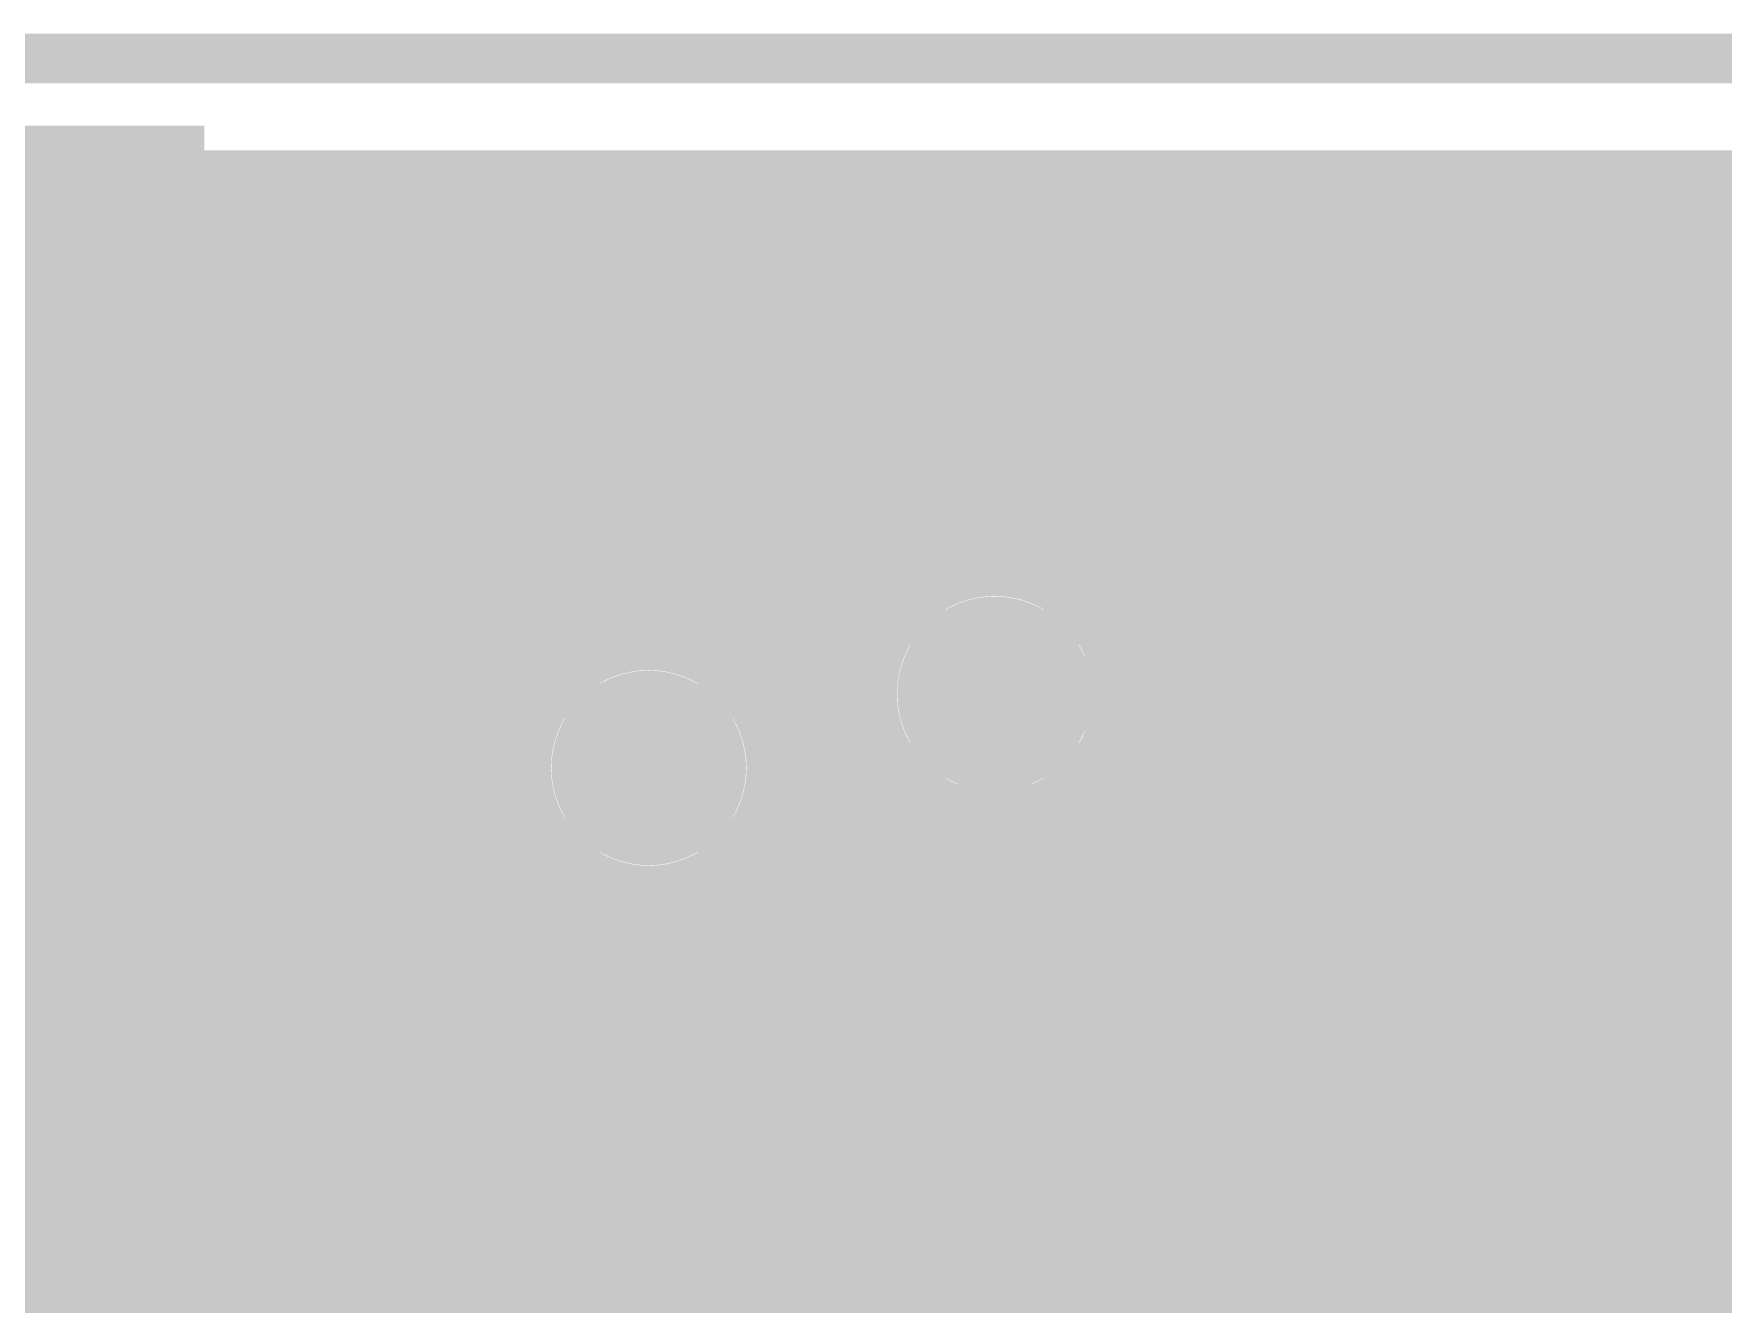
# Model space of a CAD drawing. Extents: x -4 to 136, y -50 to 40.
# Drawn here: x 16.65 to 25.34, y 27.6 to 34.13 of the extents above; entities that cross this region are included whole.
import ezdxf

# ---------------------------------------------------------------- set-up
doc = ezdxf.new("R2010")
doc.units = 0
doc.header["$MEASUREMENT"] = 0
doc.layers.get('0').update_dxf_attribs({"linetype": 'CONTINUOUS'})
for name, color, linetype in [('25-335-0_BOT', 7, 'CONTINUOUS'), ('25-335-0_DRD', 7, 'CONTINUOUS'), ('25-335-0_GND', 6, 'CONTINUOUS'), ('25-335-0_IN1', 4, 'CONTINUOUS'), ('25-335-0_SMT', 5, 'CONTINUOUS'), ('25-335-0_SPT', 10, 'CONTINUOUS'), ('25-335-0_SST', 9, 'CONTINUOUS'), ('25-335-0_TOP', 12, 'CONTINUOUS'), ('THRUHOLE_TAP', 15, 'CONTINUOUS')]:
    doc.layers.add(name, color=color, linetype=linetype)

# ---------------------------------------------------------------- blocks, each defined once
blk = doc.blocks.new('ROUND_40')
at = {"const_width": 0.29972}
blk.add_lwpolyline([(-0.14986, 0, 1), (0.14986, 0, 1)], format="xyb", close=True, dxfattribs=at)
blk = doc.blocks.new('ROUND_60')
at = {"const_width": 0.50038}
blk.add_lwpolyline([(-0.25019, 0, 1), (0.25019, 0, 1)], format="xyb", close=True, dxfattribs=at)
blk = doc.blocks.new('ROUND_62')
at = {"const_width": 0.50038}
blk.add_lwpolyline([(-0.25019, 0, 1), (0.25019, 0, 1)], format="xyb", close=True, dxfattribs=at)
blk = doc.blocks.new('RECTANGLE_2')
blk.add_solid([(0.4826, 0.4064), (0.4826, -0.4064), (-0.4826, 0.4064), (-0.4826, -0.4064)])
blk = doc.blocks.new('OBLONG_20')
at = {"const_width": 0.65024}
blk.add_lwpolyline([(0.50038, 0), (-0.50038, 0)], dxfattribs=at)
at = {"const_width": 0.32512}
for points in [[(-0.66294, 0, 1), (-0.33782, 0, 1)], [(0.33782, 0, 1), (0.66294, 0, 1)]]:
    blk.add_lwpolyline(points, format="xyb", close=True, dxfattribs=at)
blk = doc.blocks.new('ROUND_23')
at = {"const_width": 0.10033}
blk.add_lwpolyline([(-0.050164, 0, 1), (0.050164, 0, 1)], format="xyb", close=True, dxfattribs=at)

msp = doc.modelspace()

# ---------------------------------------------------------------- linework, layer by layer
at = {"layer": '25-335-0_BOT'}
for points, const_width in [([(35.83178, 33.401), (-3.429, 33.401)], 0.254), ([(16.6878, 33.401), (16.6878, 27.8384)], 0.254), ([(16.9164, 33.401), (16.9164, 28.067)], 0.254), ([(17.145, 33.401), (17.145, 28.2956)], 0.254), ([(17.3736, 33.401), (17.3736, 28.5242)], 0.254), ([(17.6022, 33.401), (17.6022, 28.7528)], 0.254), ([(17.8308, 33.401), (17.8308, 28.9814)], 0.254), ([(18.0594, 33.401), (18.0594, 29.21)], 0.254), ([(18.288, 33.401), (18.288, 29.4386)], 0.254), ([(18.5166, 33.401), (18.5166, 29.6672)], 0.254), ([(18.7452, 33.401), (18.7452, 29.8958)], 0.254), ([(18.9738, 33.401), (18.9738, 30.1244)], 0.254), ([(19.2024, 33.401), (19.2024, 30.51048)], 0.254), ([(19.431, 33.401), (19.431, 30.85338)], 0.254), ([(19.6596, 33.401), (19.6596, 30.9626)], 0.254), ([(19.8882, 33.401), (19.8882, 30.97784)], 0.254), ([(20.1168, 33.401), (20.1168, 30.90418)], 0.254), ([(20.3454, 33.401), (20.3454, 30.68828)], 0.254), ([(20.574, 33.401), (20.574, 19.54022)], 0.254), ([(20.8026, 33.401), (20.8026, 25.73528)], 0.254), ([(21.0312, 33.401), (21.0312, 31.02356)], 0.254), ([(21.2598, 33.401), (21.2598, 31.26994)], 0.254), ([(21.4884, 33.401), (21.4884, 31.3563)], 0.254), ([(21.717, 33.401), (21.717, 31.35122)], 0.254), ([(21.9456, 33.401), (21.9456, 31.2547)], 0.254), ([(22.1742, 33.401), (22.1742, 30.97022)], 0.254), ([(22.4028, 33.401), (22.4028, 18.161)], 0.254), ([(22.6314, 33.401), (22.6314, 23.51786)], 0.254), ([(22.86, 33.401), (22.86, 23.69058)], 0.254), ([(23.0886, 33.401), (23.0886, 23.74392)], 0.254), ([(23.3172, 33.401), (23.3172, 23.7109)], 0.254), ([(23.5458, 33.401), (23.5458, 23.5712)], 0.254), ([(23.7744, 33.401), (23.7744, 22.3266)], 0.254), ([(24.003, 33.401), (24.003, 22.21738)], 0.254), ([(24.2316, 33.401), (24.2316, 21.87448)], 0.254), ([(24.4602, 33.401), (24.4602, 21.6408)], 0.254), ([(24.6888, 33.401), (24.6888, 21.6408)], 0.254), ([(24.9174, 33.401), (24.9174, 21.6408)], 0.254), ([(25.146, 33.401), (25.146, 21.6408)], 0.254), ([(25.3746, 33.401), (25.3746, 21.6408)], 0.254), ([(35.81908, 33.2486), (-3.429, 33.2486)], 0.254), ([(35.87242, 33.02), (-3.429, 33.02)], 0.254), ([(36.0426, 32.7914), (-3.429, 32.7914)], 0.254), ([(38.76548, 32.5628), (-3.429, 32.5628)], 0.254), ([(38.74262, 32.3342), (-3.429, 32.3342)], 0.254), ([(38.80612, 32.1056), (-3.429, 32.1056)], 0.254), ([(38.99662, 31.877), (-3.429, 31.877)], 0.254), ([(34.6964, 31.6484), (-3.429, 31.6484)], 0.254), ([(34.57448, 31.4198), (-3.429, 31.4198)], 0.254), ([(21.15566, 31.1912), (-3.429, 31.1912)], 0.254), ([(34.55162, 31.1912), (22.0218, 31.1912)], 0.254), ([(19.65198, 30.9626), (-3.429, 30.9626)], 0.254), ([(21.00326, 30.9626), (19.96948, 30.9626)], 0.254), ([(34.61512, 30.9626), (22.17674, 30.9626)], 0.254), ([(19.30908, 30.734), (-3.429, 30.734)], 0.254), ([(20.96008, 30.734), (20.31238, 30.734)], 0.254), ([(21.59, 30.734), (21.59, 25.654), (21.336, 25.4)], 0.381), ([(34.6583, 30.734), (22.21992, 30.734)], 0.254), ([(19.19986, 30.5054), (-3.429, 30.5054)], 0.254), ([(21.00326, 30.5054), (20.4216, 30.5054)], 0.254), ([(22.1742, 30.49778), (22.1742, 18.77822)], 0.254), ([(34.6583, 30.5054), (22.17674, 30.5054)], 0.254), ([(21.0312, 30.4419), (21.0312, 25.95118)], 0.254), ([(21.0693, 30.3784), (21.0693, 25.9715)], 0.254), ([(22.1107, 30.3784), (22.1107, 25.654)], 0.254), ([(12.065, 14.478), (14.224, 16.637), (14.224, 18.288), (16.51, 20.574), (16.51, 27.051), (19.812, 30.353)], 0.2032), ([(19.18208, 30.33268), (16.21028, 27.36088)], 0.254), ([(19.18208, 30.353), (19.1824, 30.33269)], 0.254), ([(19.12366, 30.2768), (-3.429, 30.2768)], 0.254), ([(21.0693, 30.2768), (20.43684, 30.2768)], 0.254), ([(34.6583, 30.2768), (22.1107, 30.2768)], 0.254), ([(18.89506, 30.0482), (3.9878, 30.0482)], 0.254), ([(20.3454, 30.01772), (20.3454, 19.4437)], 0.254), ([(21.0693, 30.0482), (20.36318, 30.0482)], 0.254), ([(34.6583, 30.0482), (22.1107, 30.0482)], 0.254), ([(18.66646, 29.8196), (4.14274, 29.8196)], 0.254), ([(20.1168, 29.80182), (20.1168, 19.15922)], 0.254), ([(21.0693, 29.8196), (20.14728, 29.8196)], 0.254), ([(34.6583, 29.8196), (22.1107, 29.8196)], 0.254), ([(19.79168, 29.72308), (16.9418, 26.87066)], 0.254), ([(19.79168, 29.72308), (19.812, 29.72275)], 0.254), ([(19.8882, 29.72816), (19.8882, 1.93294)], 0.254), ([(18.43786, 29.591), (4.18592, 29.591)], 0.254), ([(21.0693, 29.591), (19.6596, 29.591)], 0.254), ([(19.6596, 29.58846), (19.6596, 17.93748)], 0.254), ([(34.6583, 29.591), (22.1107, 29.591)], 0.254), ([(18.20926, 29.3624), (6.43128, 29.3624)], 0.254), ([(21.0693, 29.3624), (19.431, 29.3624)], 0.254), ([(19.431, 29.35986), (19.431, 22.72284)], 0.254), ([(34.6583, 29.3624), (22.1107, 29.3624)], 0.254), ([(17.98066, 29.1338), (6.64718, 29.1338)], 0.254), ([(21.0693, 29.1338), (19.2024, 29.1338)], 0.254), ([(19.2024, 29.13126), (19.2024, 22.91588)], 0.254), ([(34.6583, 29.1338), (22.1107, 29.1338)], 0.254), ([(17.75206, 28.9052), (6.72084, 28.9052)], 0.254), ([(21.0693, 28.9052), (18.9738, 28.9052)], 0.254), ([(18.9738, 28.90266), (18.9738, 22.97938)], 0.254), ([(34.6583, 28.9052), (22.1107, 28.9052)], 0.254), ([(17.52346, 28.6766), (13.10386, 28.6766)], 0.254), ([(21.0693, 28.6766), (18.7452, 28.6766)], 0.254), ([(18.7452, 28.67406), (18.7452, 22.95652)], 0.254), ([(34.6583, 28.6766), (22.1107, 28.6766)], 0.254), ([(17.29486, 28.448), (13.55852, 28.448)], 0.254), ([(21.0693, 28.448), (18.5166, 28.448)], 0.254), ([(18.5166, 28.44546), (18.5166, 22.83206)], 0.254), ([(34.6583, 28.448), (22.1107, 28.448)], 0.254), ([(17.06626, 28.2194), (13.79982, 28.2194)], 0.254), ([(21.0693, 28.2194), (18.288, 28.2194)], 0.254), ([(18.288, 28.21686), (18.288, 13.31722)], 0.254), ([(34.6583, 28.2194), (22.1107, 28.2194)], 0.254), ([(16.83766, 27.9908), (13.95476, 27.9908)], 0.254), ([(21.0693, 27.9908), (18.0594, 27.9908)], 0.254), ([(18.0594, 27.98826), (18.0594, 13.2207)], 0.254), ([(34.6583, 27.9908), (22.1107, 27.9908)], 0.254), ([(16.60906, 27.7622), (14.05382, 27.7622)], 0.254), ([(21.0693, 27.7622), (17.8308, 27.7622)], 0.254), ([(17.8308, 27.75966), (17.8308, 12.93622)], 0.254), ([(34.6583, 27.7622), (22.1107, 27.7622)], 0.254), ([(21.0693, 27.5336), (17.6022, 27.5336)], 0.254), ([(17.6022, 27.53106), (17.6022, 5.68452)], 0.254), ([(34.6583, 27.5336), (22.1107, 27.5336)], 0.254)]:
    msp.add_lwpolyline(points, dxfattribs=dict(at, const_width=const_width))
at = {"layer": '25-335-0_BOT', "const_width": 0.254}
for points in [[(21.59, 31.36392, 0.4142136), (20.96008, 30.734)], [(22.21992, 30.734, 0.4142136), (21.59, 31.36392)], [(19.812, 30.98292, 0.4142136), (19.18208, 30.353)], [(20.44192, 30.353, 0.4142136), (19.812, 30.98292)], [(20.96008, 30.734, 0.1509244), (21.06981, 30.37875)], [(22.1107, 30.3784, 0.1509243), (22.22054, 30.734)], [(19.812, 29.72308, 0.4142136), (20.44192, 30.353)]]:
    msp.add_lwpolyline(points, format="xyb", dxfattribs=at)
at = {"layer": '25-335-0_DRD', "const_width": 0.254}
for points in [[(-4.0005, 34.00044), (-4.0005, -4.0005), (135.99922, -4.0005), (135.99922, 34.00044), (-4.0005, 34.00044)], [(20.955, 31.369), (20.955, 30.099)], [(22.225, 31.369), (20.955, 31.369)], [(22.225, 31.369), (20.955, 30.099)], [(22.225, 30.099), (20.955, 31.369)], [(22.225, 30.099), (22.225, 31.369)], [(19.177, 30.988), (19.177, 29.718)], [(20.447, 30.988), (19.177, 30.988)], [(20.447, 30.988), (19.177, 29.718)], [(20.447, 29.718), (19.177, 30.988)], [(20.447, 29.718), (20.447, 30.988)], [(20.955, 30.099), (22.225, 30.099)], [(19.177, 29.718), (20.447, 29.718)]]:
    msp.add_lwpolyline(points, dxfattribs=at)
at = {"layer": '25-335-0_GND', "const_width": 0.254}
msp.add_lwpolyline([(-4.0005, 34.00044), (-4.0005, -4.0005), (135.99922, -4.0005), (135.99922, 34.00044), (-4.0005, 34.00044)], dxfattribs=at)
at = {"layer": '25-335-0_IN1', "const_width": 0.254}
for points in [[(35.83178, 33.401), (-3.429, 33.401)], [(16.6878, 33.401), (16.6878, 24.6888)], [(16.9164, 33.401), (16.9164, 24.6888)], [(17.145, 33.401), (17.145, 24.6888)], [(17.3736, 33.401), (17.3736, 24.6888)], [(17.6022, 33.401), (17.6022, 24.6888)], [(17.8308, 33.401), (17.8308, 24.6888)], [(18.0594, 33.401), (18.0594, 24.6888)], [(18.288, 33.401), (18.288, 24.6888)], [(18.5166, 33.401), (18.5166, 24.6888)], [(18.7452, 33.401), (18.7452, 24.6888)], [(18.9738, 33.401), (18.9738, 24.6888)], [(19.2024, 33.401), (19.2024, 30.51048)], [(19.431, 33.401), (19.431, 30.85338)], [(19.6596, 33.401), (19.6596, 30.9626)], [(19.8882, 33.401), (19.8882, 30.97784)], [(20.1168, 33.401), (20.1168, 30.90418)], [(20.3454, 33.401), (20.3454, 30.68828)], [(20.574, 33.401), (20.574, 24.6888)], [(20.8026, 33.401), (20.8026, 25.73528)], [(21.0312, 33.401), (21.0312, 31.02356)], [(21.2598, 33.401), (21.2598, 31.26994)], [(21.4884, 33.401), (21.4884, 31.3563)], [(21.717, 33.401), (21.717, 31.35122)], [(21.9456, 33.401), (21.9456, 31.2547)], [(22.1742, 33.401), (22.1742, 30.97022)], [(22.4028, 33.401), (22.4028, 24.892)], [(22.6314, 33.401), (22.6314, 24.9428)], [(22.86, 33.401), (22.86, 24.9428)], [(23.0886, 33.401), (23.0886, 24.9428)], [(23.3172, 33.401), (23.3172, 24.9428)], [(23.5458, 33.401), (23.5458, 24.9428)], [(23.7744, 33.401), (23.7744, 24.9428)], [(24.003, 33.401), (24.003, 24.9428)], [(24.2316, 33.401), (24.2316, 24.9428)], [(24.4602, 33.401), (24.4602, 24.9428)], [(24.6888, 33.401), (24.6888, 24.9428)], [(24.9174, 33.401), (24.9174, 24.9428)], [(25.146, 33.401), (25.146, 24.9428)], [(25.3746, 33.401), (25.3746, 24.9428)], [(35.81908, 33.2486), (-3.429, 33.2486)], [(35.87242, 33.02), (-3.429, 33.02)], [(36.0172, 32.7914), (-3.429, 32.7914)], [(36.0172, 32.5628), (-3.429, 32.5628)], [(36.0172, 32.3342), (-3.429, 32.3342)], [(36.0172, 32.1056), (-3.429, 32.1056)], [(36.0172, 31.877), (-3.429, 31.877)], [(34.6964, 31.6484), (-3.429, 31.6484)], [(34.57448, 31.4198), (-3.429, 31.4198)], [(21.15566, 31.1912), (-3.429, 31.1912)], [(34.55162, 31.1912), (22.0218, 31.1912)], [(19.65198, 30.9626), (-3.429, 30.9626)], [(21.00326, 30.9626), (19.96948, 30.9626)], [(34.61512, 30.9626), (22.17674, 30.9626)], [(19.30908, 30.734), (-3.429, 30.734)], [(20.96008, 30.734), (20.31238, 30.734)], [(34.80562, 30.734), (22.21992, 30.734)], [(19.19986, 30.5054), (-3.429, 30.5054)], [(21.00326, 30.5054), (20.4216, 30.5054)], [(22.1742, 30.49778), (22.1742, 24.6888)], [(36.0172, 30.5054), (22.17674, 30.5054)], [(21.0312, 30.4419), (21.0312, 25.95118)], [(19.18716, 30.2768), (-3.429, 30.2768)], [(19.2024, 30.19298), (19.2024, 24.6888)], [(21.15566, 30.2768), (20.43684, 30.2768)], [(21.2598, 30.19806), (21.2598, 26.02484)], [(21.9456, 30.2133), (21.9456, 25.55748)], [(36.0172, 30.2768), (22.0218, 30.2768)], [(21.4884, 30.1117), (21.4884, 26.0096)], [(21.717, 30.11678), (21.717, 25.90038)], [(19.26082, 30.0482), (3.9878, 30.0482)], [(20.3454, 30.01772), (20.3454, 24.6888)], [(36.0172, 30.0482), (20.36318, 30.0482)], [(19.431, 29.85008), (19.431, 24.6888)], [(19.47672, 29.8196), (4.14274, 29.8196)], [(20.1168, 29.80182), (20.1168, 24.6888)], [(36.0172, 29.8196), (20.14728, 29.8196)], [(19.6596, 29.74086), (19.6596, 24.6888)], [(19.8882, 29.72816), (19.8882, 24.6888)], [(36.0172, 29.591), (4.18592, 29.591)], [(36.0172, 29.3624), (6.43128, 29.3624)], [(36.0172, 29.1338), (6.64718, 29.1338)], [(36.0172, 28.9052), (6.72084, 28.9052)], [(36.0172, 28.6766), (13.10386, 28.6766)], [(36.0172, 28.448), (13.55852, 28.448)], [(36.0172, 28.2194), (13.79982, 28.2194)], [(36.0172, 27.9908), (13.95476, 27.9908)], [(36.0172, 27.7622), (14.05382, 27.7622)], [(36.0172, 27.5336), (14.11224, 27.5336)]]:
    msp.add_lwpolyline(points, dxfattribs=at)
for points in [[(21.59, 31.36392, 0.4142136), (20.96008, 30.734)], [(22.21992, 30.734, 0.4142136), (21.59, 31.36392)], [(19.812, 30.98292, 0.4142136), (19.18208, 30.353)], [(20.44192, 30.353, 0.4142136), (19.812, 30.98292)], [(20.96008, 30.734, 0.4142136), (21.59, 30.10408)], [(21.59, 30.10408, 0.4142136), (22.21992, 30.734)], [(19.18208, 30.353, 0.4142136), (19.812, 29.72308)], [(19.812, 29.72308, 0.4142136), (20.44192, 30.353)]]:
    msp.add_lwpolyline(points, format="xyb", dxfattribs=at)
at = {"layer": '25-335-0_SST'}
for points, const_width in [([(17.526, 33.528), (3.937, 33.528)], 0.254), ([(17.526, 33.528), (17.526, 32.258), (3.937, 32.258)], 0.254), ([(17.526, 33.5026), (3.937, 33.5026)], 0.254), ([(16.6116, 33.528), (16.6116, 32.258)], 0.254), ([(16.8402, 33.528), (16.8402, 32.258)], 0.254), ([(17.0688, 33.528), (17.0688, 32.258)], 0.254), ([(17.2974, 33.528), (17.2974, 32.258)], 0.254), ([(19.3294, 32.42818), (18.85442, 32.42818), (19.3294, 33.10382), (19.3294, 33.274), (19.27098, 33.44418), (18.91538, 33.44418), (18.85442, 33.274)], 0.1524), ([(19.69262, 32.59582), (19.75358, 32.42818), (20.10918, 32.42818), (20.1676, 32.59582), (20.1676, 32.93618), (20.04822, 33.10382), (19.69262, 33.10382), (19.69262, 33.44418), (20.1676, 33.44418)], 0.1524), ([(21.36902, 32.59582), (21.4884, 32.42818), (21.72462, 32.42818), (21.844, 32.59582), (21.844, 32.766), (21.60778, 33.10382), (21.844, 33.44418), (21.36902, 33.44418)], 0.1524), ([(22.20722, 32.59582), (22.3266, 32.42818), (22.56282, 32.42818), (22.6822, 32.59582), (22.6822, 32.766), (22.44598, 33.10382), (22.6822, 33.44418), (22.20722, 33.44418)], 0.1524), ([(23.04542, 32.59582), (23.10638, 32.42818), (23.46198, 32.42818), (23.5204, 32.59582), (23.5204, 32.93618), (23.40102, 33.10382), (23.04542, 33.10382), (23.04542, 33.44418), (23.5204, 33.44418)], 0.1524), ([(24.89962, 32.42818), (24.78278, 32.59582), (24.72182, 32.766), (24.72182, 33.10382), (24.78278, 33.274), (24.89962, 33.44418), (25.019, 33.44418), (25.13838, 33.274), (25.1968, 33.10382), (25.1968, 32.766), (25.13838, 32.59582), (25.019, 32.42818), (24.89962, 32.42818)], 0.1524), ([(17.526, 33.274), (3.937, 33.274)], 0.254), ([(17.526, 33.0454), (3.937, 33.0454)], 0.254), ([(21.0058, 32.93618), (20.53082, 32.93618)], 0.1524), ([(24.3586, 32.93618), (23.88362, 32.93618)], 0.1524), ([(17.526, 32.8168), (3.937, 32.8168)], 0.254), ([(17.526, 32.5882), (3.937, 32.5882)], 0.254), ([(17.526, 32.3596), (3.937, 32.3596)], 0.254), ([(17.526, 31.75), (3.937, 31.75)], 0.254), ([(17.526, 31.75), (17.526, 30.48), (3.937, 30.48)], 0.254), ([(17.526, 31.7246), (3.937, 31.7246)], 0.254), ([(16.6116, 31.75), (16.6116, 30.48)], 0.254), ([(16.8402, 31.75), (16.8402, 30.48)], 0.254), ([(17.0688, 31.75), (17.0688, 30.48)], 0.254), ([(17.2974, 31.75), (17.2974, 30.48)], 0.254), ([(17.526, 31.496), (3.937, 31.496)], 0.254), ([(17.526, 31.2674), (3.937, 31.2674)], 0.254), ([(17.526, 31.0388), (3.937, 31.0388)], 0.254), ([(17.526, 30.8102), (3.937, 30.8102)], 0.254), ([(17.526, 30.5816), (3.937, 30.5816)], 0.254), ([(23.39848, 30.04566), (22.55266, 30.04566), (22.38248, 30.10408), (22.38248, 30.45968), (22.55266, 30.5181), (23.39848, 30.5181)], 0.1524), ([(16.45666, 29.51988), (16.81226, 29.51988), (16.93164, 29.69006), (16.93164, 29.8577), (16.81226, 30.02788), (16.45666, 30.02788), (16.45666, 29.01188)], 0.1524), ([(17.35582, 29.51988), (17.71142, 29.51988), (17.76984, 29.3497), (17.76984, 29.18206), (17.71142, 29.01188), (17.35582, 29.01188), (17.29486, 29.18206), (17.29486, 29.3497), (17.53362, 30.02788)], 0.1524), ([(22.38248, 29.3243), (22.38248, 29.56306)], 0.1524), ([(22.38248, 29.44368), (23.39848, 29.44368), (23.23084, 29.56306)], 0.1524), ([(16.75384, 29.51988), (16.93164, 29.01188)], 0.1524), ([(20.55876, 29.03728), (20.55876, 28.62326)], 0.1524), ([(20.6502, 28.99918), (20.40382, 28.99918)], 0.1524), ([(20.4216, 29.00934), (20.4216, 28.6512)], 0.1524), ([(20.69592, 28.95346), (20.69592, 28.70708)], 0.1524), ([(21.59, 28.956), (24.638, 28.956), (24.638, 23.368), (20.828, 23.368), (20.828, 28.194), (21.59, 28.956)], 0.1524), ([(20.73402, 28.86202), (20.32254, 28.86202)], 0.1524), ([(17.9705, 25.8445), (17.9705, 28.7655), (16.3322, 28.7655), (16.3322, 25.8445), (17.9705, 25.8445)], 0.1524), ([(20.70608, 28.72486), (20.34794, 28.72486)], 0.1524)]:
    msp.add_lwpolyline(points, dxfattribs=dict(at, const_width=const_width))
at = {"layer": '25-335-0_SST', "const_width": 0.1524}
for points in [[(20.52828, 29.03982, 0.4142136), (20.32, 28.83154)], [(20.73656, 28.83154, 0.4142136), (20.52828, 29.03982)], [(20.32, 28.83154, 0.4142136), (20.52828, 28.62326)], [(20.52828, 28.62326, 0.4142136), (20.73656, 28.83154)]]:
    msp.add_lwpolyline(points, format="xyb", dxfattribs=at)
at = {"layer": '25-335-0_TOP'}
for points, const_width in [([(18.44802, 33.401), (-3.429, 33.401)], 0.254), ([(16.6878, 33.401), (16.6878, 30.0228)], 0.254), ([(16.9164, 33.401), (16.9164, 30.0228)], 0.254), ([(17.145, 33.401), (17.145, 30.0228)], 0.254), ([(17.3736, 33.401), (17.3736, 30.0228)], 0.254), ([(17.6022, 33.401), (17.6022, 30.0228)], 0.254), ([(17.8308, 33.401), (17.8308, 30.0228)], 0.254), ([(18.0594, 33.401), (18.0594, 30.099)], 0.254), ([(18.288, 33.401), (18.288, 30.3276)], 0.254), ([(18.44802, 33.401), (18.44802, 32.02178)], 0.254), ([(19.3294, 32.42818), (18.85442, 32.42818), (19.3294, 33.10382), (19.3294, 33.274), (19.27098, 33.44418), (18.91538, 33.44418), (18.85442, 33.274)], 0.1524), ([(19.69262, 32.59582), (19.75358, 32.42818), (20.10918, 32.42818), (20.1676, 32.59582), (20.1676, 32.93618), (20.04822, 33.10382), (19.69262, 33.10382), (19.69262, 33.44418), (20.1676, 33.44418)], 0.1524), ([(21.36902, 32.59582), (21.4884, 32.42818), (21.72462, 32.42818), (21.844, 32.59582), (21.844, 32.766), (21.60778, 33.10382), (21.844, 33.44418), (21.36902, 33.44418)], 0.1524), ([(22.20722, 32.59582), (22.3266, 32.42818), (22.56282, 32.42818), (22.6822, 32.59582), (22.6822, 32.766), (22.44598, 33.10382), (22.6822, 33.44418), (22.20722, 33.44418)], 0.1524), ([(23.04542, 32.59582), (23.10638, 32.42818), (23.46198, 32.42818), (23.5204, 32.59582), (23.5204, 32.93618), (23.40102, 33.10382), (23.04542, 33.10382), (23.04542, 33.44418), (23.5204, 33.44418)], 0.1524), ([(24.89962, 32.42818), (24.78278, 32.59582), (24.72182, 32.766), (24.72182, 33.10382), (24.78278, 33.274), (24.89962, 33.44418), (25.019, 33.44418), (25.13838, 33.274), (25.1968, 33.10382), (25.1968, 32.766), (25.13838, 32.59582), (25.019, 32.42818), (24.89962, 32.42818)], 0.1524), ([(18.44802, 33.2486), (-3.429, 33.2486)], 0.254), ([(18.44802, 33.02), (-3.429, 33.02)], 0.254), ([(3.556, 29.591), (18.161, 29.591), (19.558, 30.988), (19.812, 30.988), (20.701, 31.877), (29.21, 31.877), (29.845, 32.512), (36.703, 32.512), (37.211, 33.02), (39.878, 33.02), (40.259, 32.639)], 0.2032), ([(21.0058, 32.93618), (20.53082, 32.93618)], 0.1524), ([(24.3586, 32.93618), (23.88362, 32.93618)], 0.1524), ([(18.44802, 32.7914), (-3.429, 32.7914)], 0.254), ([(18.44802, 32.5628), (-3.429, 32.5628)], 0.254), ([(18.44802, 32.3342), (-3.429, 32.3342)], 0.254), ([(19.812, 30.353), (20.828, 31.369), (29.337, 31.369), (29.845, 31.877), (38.735, 31.877), (39.243, 32.385), (39.37, 32.385)], 0.2032), ([(18.44802, 32.1056), (-3.429, 32.1056)], 0.254), ([(20.23364, 32.02178), (18.44802, 32.02178)], 0.254), ([(18.5166, 32.02178), (18.5166, 30.5562)], 0.254), ([(18.7452, 32.02178), (18.7452, 30.7848)], 0.254), ([(18.9738, 32.02178), (18.9738, 31.0134)], 0.254), ([(19.2024, 32.02178), (19.2024, 31.242)], 0.254), ([(19.431, 32.02178), (19.431, 31.39948)], 0.254), ([(20.23364, 32.02178), (19.63166, 31.4198)], 0.254), ([(19.6596, 32.02178), (19.6596, 31.4452)], 0.254), ([(19.8882, 32.02178), (19.8882, 31.6738)], 0.254), ([(20.1168, 32.02178), (20.1168, 31.9024)], 0.254), ([(20.08886, 31.877), (-3.429, 31.877)], 0.254), ([(19.86026, 31.6484), (-3.429, 31.6484)], 0.254), ([(19.558, 31.4198), (-3.429, 31.4198)], 0.254), ([(19.63166, 31.4198), (19.558, 31.4198)], 0.254), ([(19.2532, 31.2928), (17.98066, 30.0228)], 0.254), ([(35.179, 31.242), (29.972, 31.242), (29.464, 30.734), (21.59, 30.734)], 0.381), ([(19.14906, 31.1912), (-3.429, 31.1912)], 0.254), ([(18.92046, 30.9626), (-3.429, 30.9626)], 0.254), ([(20.98802, 30.91688), (20.44192, 30.37078)], 0.254), ([(18.69186, 30.734), (-3.429, 30.734)], 0.254), ([(20.96008, 30.734), (20.8026, 30.734)], 0.254), ([(20.8026, 30.73146), (20.8026, 28.15844)], 0.254), ([(18.46326, 30.5054), (-3.429, 30.5054)], 0.254), ([(21.00326, 30.5054), (20.574, 30.5054)], 0.254), ([(20.574, 30.50286), (20.574, 28.46578)], 0.254), ([(21.0312, 30.4419), (21.0312, 25.95118)], 0.254), ([(18.23466, 30.2768), (-3.429, 30.2768)], 0.254), ([(21.15566, 30.2768), (20.43684, 30.2768)], 0.254), ([(21.2598, 30.19806), (21.2598, 26.02484)], 0.254), ([(27.7622, 30.2133), (21.94306, 30.2133)], 0.254), ([(21.9456, 30.2133), (21.9456, 25.9207)], 0.254), ([(22.1742, 30.2133), (22.1742, 25.9207)], 0.254), ([(22.4028, 30.2133), (22.4028, 25.9207)], 0.254), ([(22.6314, 30.2133), (22.6314, 25.9207)], 0.254), ([(22.86, 30.2133), (22.86, 25.85466)], 0.254), ([(23.0886, 30.2133), (23.0886, 25.654)], 0.254), ([(23.3172, 30.2133), (23.3172, 25.4254)], 0.254), ([(23.5458, 30.2133), (23.5458, 25.1968)], 0.254), ([(23.7744, 30.2133), (23.7744, 24.9682)], 0.254), ([(24.003, 30.2133), (24.003, 24.7396)], 0.254), ([(24.2316, 30.2133), (24.2316, 24.511)], 0.254), ([(24.4602, 30.2133), (24.4602, 24.2824)], 0.254), ([(24.6888, 30.2133), (24.6888, 28.22194)], 0.254), ([(24.9174, 30.2133), (24.9174, 28.48356)], 0.254), ([(25.146, 30.2133), (25.146, 28.58008)], 0.254), ([(25.3746, 30.2133), (25.3746, 28.59532)], 0.254), ([(21.4884, 30.1117), (21.4884, 26.0096)], 0.254), ([(21.717, 30.11678), (21.717, 25.9207)], 0.254), ([(18.00606, 30.0482), (3.9878, 30.0482)], 0.254), ([(17.98066, 30.0228), (4.0132, 30.0228)], 0.254), ([(19.24812, 30.06852), (18.47088, 29.29128)], 0.254), ([(19.2024, 30.02026), (19.2024, 29.2608)], 0.254), ([(19.26082, 30.0482), (19.2278, 30.0482)], 0.254), ([(20.3454, 30.01772), (20.3454, 28.575)], 0.254), ([(27.7622, 30.0482), (20.36318, 30.0482)], 0.254), ([(19.431, 29.85008), (19.431, 29.17698)], 0.254), ([(18.9738, 29.79166), (18.9738, 29.2608)], 0.254), ([(19.47672, 29.8196), (18.9992, 29.8196)], 0.254), ([(20.1168, 29.80182), (20.1168, 28.59532)], 0.254), ([(27.7622, 29.8196), (20.14728, 29.8196)], 0.254), ([(19.6596, 29.74086), (19.6596, 28.956)], 0.254), ([(19.8882, 29.72816), (19.8882, 28.7274)], 0.254), ([(27.7622, 29.591), (18.7706, 29.591)], 0.254), ([(18.7452, 29.56306), (18.7452, 29.2608)], 0.254), ([(18.5166, 29.33446), (18.5166, 29.2608)], 0.254), ([(27.7622, 29.3624), (18.542, 29.3624)], 0.254), ([(19.177, 29.2608), (18.43786, 29.2608)], 0.254), ([(27.7622, 29.1338), (19.4818, 29.1338)], 0.254), ([(19.4818, 29.1338), (19.98472, 28.63088)], 0.254), ([(27.33548, 28.9052), (19.7104, 28.9052)], 0.254), ([(19.685, 27.94), (19.685, 28.321), (19.177, 28.829), (6.096, 28.829)], 0.2032), ([(27.04846, 28.6766), (19.939, 28.6766)], 0.254), ([(20.18538, 28.59532), (20.01774, 28.59532)], 0.254), ([(26.28138, 28.59532), (25.28062, 28.59532)], 0.254), ([(18.71472, 28.3972), (17.9578, 28.3972)], 0.254), ([(17.9578, 28.3972), (17.9578, 27.3304)], 0.254), ([(18.0594, 28.3972), (18.0594, 24.5618)], 0.254), ([(18.288, 28.3972), (18.288, 24.5618)], 0.254), ([(18.5166, 28.3972), (18.5166, 24.5618)], 0.254), ([(24.8666, 28.448), (20.5994, 28.448)], 0.254), ([(18.59026, 28.2194), (17.9578, 28.2194)], 0.254), ([(24.68626, 28.2194), (20.7772, 28.2194)], 0.254), ([(17.145, 28.0162), (15.24, 28.0162)], 0.2032), ([(18.53184, 27.9908), (17.9578, 27.9908)], 0.254), ([(24.62784, 27.9908), (20.83816, 27.9908)], 0.254), ([(18.5547, 27.7622), (17.9578, 27.7622)], 0.254), ([(24.6507, 27.7622), (20.8153, 27.7622)], 0.254), ([(20.8026, 27.71902), (20.8026, 26.88844)], 0.254), ([(24.6888, 27.65806), (24.6888, 26.95194)], 0.254), ([(18.67154, 27.5336), (17.9578, 27.5336)], 0.254), ([(24.76754, 27.5336), (20.69846, 27.5336)], 0.254)]:
    msp.add_lwpolyline(points, dxfattribs=dict(at, const_width=const_width))
at = {"layer": '25-335-0_TOP', "const_width": 0.254}
for points in [[(19.558, 31.4198, 0.1989132), (19.25267, 31.29333)], [(19.558, 31.4198, 0.1989132), (19.25267, 31.29333)], [(20.98802, 30.91688, 0.0738682), (20.96085, 30.734)], [(20.96008, 30.734, 0.4142136), (21.59, 30.10408)], [(19.812, 29.72308, 0.4142136), (20.44192, 30.353)], [(21.59, 30.10408, 0.1500714), (21.94351, 30.21263)], [(19.24812, 30.06852, 0.2831079), (19.812, 29.72054)], [(18.43786, 29.2608, 0.0219129), (18.4657, 29.2863)], [(18.43786, 29.2608, 0.0219129), (18.4657, 29.2863)], [(19.4818, 29.1338, 0.1989124), (19.177, 29.26005)], [(19.4818, 29.1338, 0.1989124), (19.177, 29.26005)], [(20.01774, 28.59532, 0.0239893), (19.98993, 28.62593)], [(20.01774, 28.59532, 0.0239893), (19.98993, 28.62593)], [(20.8407, 27.94, 0.4142136), (20.18538, 28.59532)], [(25.28062, 28.59532, 0.4142136), (24.6253, 27.94)], [(18.71472, 28.3972, 0.1953548), (18.529, 27.94)], [(18.5293, 27.94, 0.3436257), (19.0246, 27.305)], [(20.3454, 27.305, 0.3436255), (20.8407, 27.94)], [(24.6253, 27.94, 0.3436257), (25.1206, 27.305)]]:
    msp.add_lwpolyline(points, format="xyb", dxfattribs=at)

# ---------------------------------------------------------------- block references
at = {"layer": '25-335-0_BOT'}
for p in [(21.59, 30.734), (19.812, 30.353)]:
    msp.add_blockref('ROUND_40', p, dxfattribs=at)
at = {"layer": '25-335-0_GND'}
for name, p in [('ROUND_62', (21.59, 30.734)), ('ROUND_60', (19.812, 30.353))]:
    msp.add_blockref(name, p, dxfattribs=at)
at = {"layer": '25-335-0_IN1'}
for p in [(21.59, 30.734), (19.812, 30.353)]:
    msp.add_blockref('ROUND_40', p, dxfattribs=at)
at = {"layer": '25-335-0_SMT'}
for name, p in [('RECTANGLE_2', (17.145, 28.0162)), ('OBLONG_20', (19.685, 27.94)), ('OBLONG_20', (25.781, 27.94))]:
    msp.add_blockref(name, p, dxfattribs=at)
at = {"layer": '25-335-0_SPT'}
for name, p in [('RECTANGLE_2', (17.145, 28.0162)), ('OBLONG_20', (19.685, 27.94)), ('OBLONG_20', (25.781, 27.94))]:
    msp.add_blockref(name, p, dxfattribs=at)
at = {"layer": '25-335-0_TOP'}
for name, p in [('ROUND_40', (21.59, 30.734)), ('ROUND_40', (19.812, 30.353)), ('RECTANGLE_2', (17.145, 28.0162)), ('OBLONG_20', (19.685, 27.94)), ('OBLONG_20', (25.781, 27.94))]:
    msp.add_blockref(name, p, dxfattribs=at)
at = {"layer": 'THRUHOLE_TAP'}
for p in [(21.59, 30.734), (19.812, 30.353)]:
    msp.add_blockref('ROUND_23', p, dxfattribs=at)

doc.saveas('drawing.dxf')
